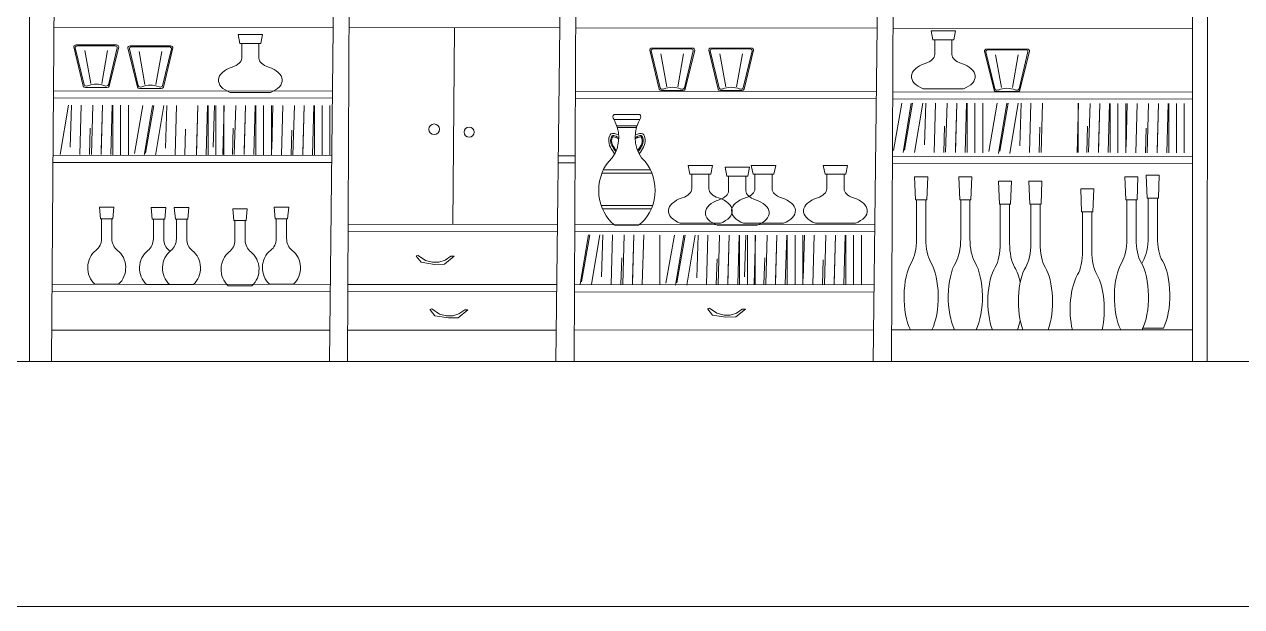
# Model space of a CAD drawing. Header units: centimetres. Extents: x 2280 to 32242, y -4577 to 2534.
# Drawn here: x 24495 to 24743.1, y -2977.1 to -2858.4 of the extents above; entities that cross this region are included whole.
import ezdxf

# ---------------------------------------------------------------- set-up
doc = ezdxf.new("R2010")
doc.units = ezdxf.units.CM
doc.layers.get('0').update_dxf_attribs({"lineweight": 15})
doc.layers.add('dim', color=40, linetype='Continuous', lineweight=0)
doc.layers.add('obiekty', color=22, linetype='Continuous', lineweight=5)

# ---------------------------------------------------------------- blocks, each defined once
blk = doc.blocks.new('OBJE_bar_032')
for p, q in [((-0.0419, 0.3006), (0.0436, 0.3006)), ((-0.0419, 0.2874), (0.0436, 0.2874)), ((-0.0327, 0.2697), (0.0345, 0.2697)), ((-0.031, 0.2653), (0.0327, 0.2653)), ((-0.0822, 0.1413), (0.084, 0.1413)), ((-0.0775, 0.1501), (0.0793, 0.1501)), ((-0.0849, 0.053), (0.0863, 0.053)), ((-0.0808, 0.0442), (0.0822, 0.0442)), ((-0.0396, 0), (0.0396, 0))]:
    blk.add_line(p, q)
for centre, radius, start, end in [((-0.0381, 0.294), 0.00763, 119.7476, 240.2524), ((0.0399, 0.294), 0.00763, 299.7476, 60.2524), ((-0.1064, 0.238), 0.0802, 305.8384, 31.4455), ((-0.1226, 0.2404), 0.0934, 24.9606, 30.1669), ((0.1082, 0.238), 0.0802, 148.5545, 234.1616), ((0.1244, 0.2404), 0.0934, 149.8331, 155.0394), ((0.0169, 0.0941), 0.1097, 134.0716, 239.0299), ((-0.0141, 0.0945), 0.1087, 299.5996, 46.1578)]:
    blk.add_arc(centre, radius, start, end)
for points in [[(-0.0265, 0.2454), (-0.0522, 0.2477), (-0.0597, 0.2323), (-0.0399, 0.1938)], [(0.0283, 0.2454), (0.054, 0.2477), (0.0614, 0.2323), (0.0417, 0.1938)]]:
    blk.add_spline(points, degree=3)
for points, knots in [([(-0.0268, 0.2382), (-0.031, 0.2399), (-0.0332, 0.2407), (-0.0381, 0.2422), (-0.0406, 0.2428), (-0.0443, 0.2433), (-0.0456, 0.2432), (-0.0472, 0.2429), (-0.0477, 0.2427), (-0.0484, 0.2423), (-0.0487, 0.2421), (-0.0494, 0.2413), (-0.0498, 0.2408), (-0.0513, 0.2386), (-0.0522, 0.2362), (-0.0532, 0.2318), (-0.0533, 0.2299), (-0.0531, 0.2262), (-0.0528, 0.2244), (-0.051, 0.2185), (-0.0486, 0.2144), (-0.0423, 0.2061), (-0.0386, 0.2021), (-0.0364, 0.1997)], [0, 0, 0, 0, 0.460321, 0.460321, 1.062273, 1.062273, 1.547377, 1.547377, 1.868648, 1.868648, 2.117264, 2.117264, 2.365881, 2.365881, 3.032395, 3.032395, 3.577724, 3.577724, 4.123053, 4.123053, 5.381714, 5.381714, 6.533622, 6.533622, 6.533622, 6.533622]), ([(-0.0269, 0.2346), (-0.032, 0.2368), (-0.0342, 0.2376), (-0.0386, 0.2389), (-0.0407, 0.2394), (-0.0438, 0.2399), (-0.0448, 0.2399), (-0.0459, 0.2398), (-0.0462, 0.2397), (-0.0463, 0.2397), (-0.0464, 0.2396), (-0.0465, 0.2395), (-0.0467, 0.2394), (-0.0471, 0.2388), (-0.0474, 0.2385), (-0.0479, 0.2375), (-0.0482, 0.2369), (-0.049, 0.235), (-0.0495, 0.2334), (-0.05, 0.2304), (-0.05, 0.229), (-0.0498, 0.2262), (-0.0495, 0.2249), (-0.0486, 0.2221), (-0.048, 0.2207), (-0.0457, 0.2162), (-0.0436, 0.2131), (-0.0384, 0.2068), (-0.0354, 0.2036), (-0.0345, 0.2025)], [0, 0, 0, 0, 0.450917, 0.450917, 0.98865, 0.98865, 1.430592, 1.430592, 1.742574, 1.742574, 1.974566, 1.974566, 2.206558, 2.206558, 2.438551, 2.438551, 2.670543, 2.670543, 3.159544, 3.159544, 3.648545, 3.648545, 4.137546, 4.137546, 4.626547, 4.626547, 5.604548, 5.604548, 6.533622, 6.533622, 6.533622, 6.533622]), ([(0.0285, 0.2382), (0.0328, 0.2399), (0.035, 0.2407), (0.0398, 0.2422), (0.0423, 0.2428), (0.0461, 0.2433), (0.0474, 0.2432), (0.049, 0.2429), (0.0494, 0.2427), (0.0501, 0.2423), (0.0504, 0.2421), (0.0512, 0.2413), (0.0516, 0.2408), (0.053, 0.2386), (0.054, 0.2362), (0.0549, 0.2318), (0.0551, 0.2299), (0.0549, 0.2262), (0.0546, 0.2244), (0.0528, 0.2185), (0.0503, 0.2144), (0.044, 0.2061), (0.0403, 0.2021), (0.0381, 0.1997)], [0, 0, 0, 0, 0.460321, 0.460321, 1.062273, 1.062273, 1.547377, 1.547377, 1.868648, 1.868648, 2.117264, 2.117264, 2.365881, 2.365881, 3.032395, 3.032395, 3.577724, 3.577724, 4.123053, 4.123053, 5.381714, 5.381714, 6.533622, 6.533622, 6.533622, 6.533622]), ([(0.0286, 0.2346), (0.0338, 0.2368), (0.0359, 0.2376), (0.0403, 0.2389), (0.0425, 0.2394), (0.0455, 0.2399), (0.0466, 0.2399), (0.0477, 0.2398), (0.0479, 0.2397), (0.0481, 0.2397), (0.0481, 0.2396), (0.0483, 0.2395), (0.0484, 0.2394), (0.0489, 0.2388), (0.0492, 0.2385), (0.0497, 0.2375), (0.05, 0.2369), (0.0508, 0.235), (0.0512, 0.2334), (0.0517, 0.2304), (0.0517, 0.229), (0.0515, 0.2262), (0.0512, 0.2249), (0.0504, 0.2221), (0.0498, 0.2207), (0.0475, 0.2162), (0.0453, 0.2131), (0.0401, 0.2068), (0.0372, 0.2036), (0.0362, 0.2025)], [0, 0, 0, 0, 0.450917, 0.450917, 0.98865, 0.98865, 1.430592, 1.430592, 1.742574, 1.742574, 1.974566, 1.974566, 2.206558, 2.206558, 2.438551, 2.438551, 2.670543, 2.670543, 3.159544, 3.159544, 3.648545, 3.648545, 4.137546, 4.137546, 4.626547, 4.626547, 5.604548, 5.604548, 6.533622, 6.533622, 6.533622, 6.533622])]:
    blk.add_open_spline(points, degree=3, knots=knots)
blk = doc.blocks.new('OBJE_bar_011')
for p, q in [((-0.0255, 0.2436), (-0.0218, 0.207)), ((-0.0218, 0.2436), (-0.0255, 0.2436)), ((-0.0218, 0.2436), (-0.0255, 0.2436)), ((-0.0218, 0.2436), (0.0019, 0.2436)), ((0.0218, 0.2436), (-0.0019, 0.2436)), ((0.0083, 0.2442), (0.0082, 0.2436)), ((0.0083, 0.2442), (0.0082, 0.2436)), ((0.0255, 0.2436), (0.0218, 0.207)), ((0.0218, 0.2436), (0.0255, 0.2436)), ((0.0218, 0.2436), (0.0255, 0.2436)), ((-0.0181, 0.207), (-0.0218, 0.207)), ((-0.0181, 0.207), (-0.0218, 0.207)), ((0, 0.207), (-0.0181, 0.207)), ((-0.0181, 0.207), (-0.0181, 0.1446)), ((0, 0.207), (0.0181, 0.207)), ((0.0181, 0.207), (0.0218, 0.207)), ((0.0181, 0.207), (0.0181, 0.1446)), ((0.0181, 0.207), (0.0218, 0.207)), ((0.0419, 0), (-0.0419, 0))]:
    blk.add_line(p, q)
for centre, radius, start, end in [((-0.0636, 0.1446), 0.0455, 304.4798, 0), ((0.0636, 0.1446), 0.0455, 180, 235.5202), ((0, 0.052), 0.0668, 124.4798, 231.1317), ((0, 0.052), 0.0668, 308.8683, 55.5202)]:
    blk.add_arc(centre, radius, start, end)
blk = doc.blocks.new('OBJE_other_140')
for p, q in [((-0.0266, 0.004), (-0.0461, 0.1144)), ((-0.0249, 0.0079), (-0.0432, 0.112)), ((-0.0414, 0.12), (0.0414, 0.12)), ((-0.0385, 0.1176), (0.0385, 0.1176)), ((-0.0112, 0.0112), (-0.0233, 0.104)), ((0.0112, 0.0112), (0.0233, 0.104)), ((0.0249, 0.0079), (0.0432, 0.112)), ((0.0266, 0.004), (0.0461, 0.1144)), ((-0.0219, 0), (0.0219, 0))]:
    blk.add_line(p, q)
for centre, radius, start, end in [((-0.0414, 0.1152), 0.00478, 90, 190.015), ((-0.0385, 0.1128), 0.00478, 90, 190.015), ((0.0385, 0.1128), 0.00478, 349.985, 90), ((0.0414, 0.1152), 0.00478, 349.985, 90), ((-0.0219, 0.0048), 0.00478, 190.015, 270), ((-0.0202, 0.0088), 0.00478, 190.015, 300.9253), ((0, -0.0249), 0.0344, 59.0747, 120.9253), ((0.0202, 0.0088), 0.00478, 239.0747, 349.985), ((0.0219, 0.0048), 0.00478, 270, 349.985)]:
    blk.add_arc(centre, radius, start, end)

msp = doc.modelspace()

# ---------------------------------------------------------------- linework, layer by layer
at = {"layer": 'dim'}
for p, q in [((24496.008, -2716.62), (24496.008, -2927.064)), ((24736.104, -2927.064), (24736.332, -2716.62)), ((24670.014, -2756.599), (24667.995, -2927.064)), ((24672.469, -2756.58), (24671.744, -2927.064)), ((24733.068, -2756.096), (24733.068, -2927.064)), ((24501.823, -2757.942), (24500.481, -2927.064)), ((24559.159, -2757.484), (24557.15, -2927.064)), ((24561.589, -2757.465), (24560.868, -2927.064)), ((24605.345, -2757.115), (24603.331, -2927.064)), ((24607.788, -2757.096), (24607.065, -2927.064)), ((24501.021, -2858.98), (24557.956, -2859.04)), ((24561.157, -2859.043), (24604.137, -2859.088)), ((24582.647, -2859.065), (24582.324, -2899.122)), ((24607.354, -2859.091), (24668.799, -2859.155)), ((24672.033, -2859.158), (24733.068, -2859.222)), ((24500.907, -2873.379), (24557.786, -2873.438)), ((24500.919, -2871.936), (24557.803, -2871.995)), ((24607.293, -2873.49), (24668.629, -2873.553)), ((24607.299, -2872.047), (24668.646, -2872.111)), ((24671.978, -2872.114), (24733.068, -2872.178)), ((24671.972, -2873.557), (24733.068, -2873.62)), ((24500.814, -2885.064), (24557.647, -2885.123)), ((24603.828, -2885.171), (24607.243, -2885.175)), ((24671.922, -2885.242), (24733.068, -2885.306)), ((24500.803, -2886.507), (24557.63, -2886.566)), ((24603.811, -2886.614), (24607.237, -2886.618)), ((24671.916, -2886.685), (24733.068, -2886.749)), ((24560.981, -2900.543), (24603.645, -2900.587)), ((24560.987, -2899.1), (24603.662, -2899.144)), ((24607.177, -2900.591), (24668.308, -2900.654)), ((24607.184, -2899.148), (24668.325, -2899.212)), ((24575.22, -2905.469), (24574.819, -2905.584)), ((24574.876, -2905.641), (24575.852, -2906.846)), ((24576.77, -2906.502), (24575.22, -2905.469)), ((24580.614, -2907.247), (24582.566, -2905.641)), ((24581.934, -2905.641), (24580.729, -2906.444)), ((24582.566, -2905.641), (24581.934, -2905.641)), ((24575.852, -2906.846), (24578.606, -2907.304)), ((24578.204, -2906.846), (24576.77, -2906.502)), ((24579.467, -2906.846), (24578.204, -2906.846)), ((24578.606, -2907.304), (24580.614, -2907.247)), ((24580.729, -2906.444), (24579.467, -2906.846)), ((24500.595, -2912.76), (24557.319, -2912.819)), ((24500.606, -2911.317), (24557.336, -2911.376)), ((24560.928, -2912.823), (24603.5, -2912.867)), ((24560.934, -2911.38), (24603.517, -2911.424)), ((24607.125, -2912.871), (24668.162, -2912.934)), ((24607.131, -2911.428), (24668.18, -2911.491)), ((24578.043, -2916.393), (24577.641, -2916.508)), ((24577.698, -2916.565), (24578.674, -2917.77)), ((24579.592, -2917.426), (24578.043, -2916.393)), ((24578.674, -2917.77), (24581.428, -2918.229)), ((24581.027, -2917.77), (24579.592, -2917.426)), ((24582.289, -2917.77), (24581.027, -2917.77)), ((24581.428, -2918.229), (24583.437, -2918.171)), ((24583.552, -2917.368), (24582.289, -2917.77)), ((24583.437, -2918.171), (24585.388, -2916.565)), ((24584.757, -2916.565), (24583.552, -2917.368)), ((24585.388, -2916.565), (24584.757, -2916.565)), ((24634.617, -2916.246), (24634.215, -2916.361)), ((24634.272, -2916.418), (24635.248, -2917.622)), ((24636.166, -2917.278), (24634.617, -2916.246)), ((24635.248, -2917.622), (24638.003, -2918.081)), ((24637.601, -2917.622), (24636.166, -2917.278)), ((24638.863, -2917.622), (24637.601, -2917.622)), ((24638.003, -2918.081), (24640.011, -2918.024)), ((24640.126, -2917.221), (24638.863, -2917.622)), ((24640.011, -2918.024), (24641.962, -2916.418)), ((24641.331, -2916.418), (24640.126, -2917.221)), ((24641.962, -2916.418), (24641.331, -2916.418)), ((24500.532, -2920.707), (24557.226, -2920.697)), ((24560.895, -2920.696), (24603.407, -2920.688)), ((24607.092, -2920.687), (24668.071, -2920.676)), ((24671.772, -2920.675), (24733.068, -2920.663)), ((25038.827, -2927.064), (23917.055, -2927.064)), ((25038.827, -2977.064), (23908.444, -2977.064))]:
    msp.add_line(p, q, dxfattribs=at)
for centre, radius in [((24578.524, -2879.769), 1.092), ((24585.635, -2880.359), 1.027)]:
    msp.add_circle(centre, radius, dxfattribs=at)
at = {"layer": 'obiekty'}
for p, q in [((24502.251, -2884.935), (24503.947, -2874.872)), ((24504.324, -2883.389), (24504.562, -2874.872)), ((24506.272, -2884.912), (24506.552, -2874.875)), ((24506.272, -2884.912), (24506.552, -2874.875)), ((24506.272, -2884.912), (24506.552, -2874.875)), ((24508.633, -2884.885), (24508.913, -2874.877)), ((24510.623, -2884.912), (24510.903, -2874.879)), ((24510.643, -2884.19), (24510.903, -2874.879)), ((24510.643, -2884.19), (24510.903, -2874.879)), ((24512.613, -2884.938), (24512.894, -2874.881)), ((24513.02, -2874.881), (24513.02, -2884.953)), ((24514.603, -2884.965), (24514.603, -2874.883)), ((24514.603, -2874.883), (24514.603, -2884.965)), ((24516.185, -2884.977), (24516.185, -2874.885)), ((24517.436, -2884.691), (24519.16, -2874.888)), ((24519.377, -2885.114), (24521.08, -2874.89)), ((24519.645, -2884.666), (24521.365, -2874.89)), ((24521.682, -2885.137), (24523.409, -2874.892)), ((24523.755, -2883.591), (24523.998, -2874.893)), ((24525.707, -2884.949), (24525.988, -2874.895)), ((24525.707, -2884.949), (24525.988, -2874.895)), ((24525.707, -2884.949), (24525.988, -2874.895)), ((24530.058, -2884.954), (24530.34, -2874.899)), ((24530.074, -2884.392), (24530.34, -2874.899)), ((24532.049, -2884.956), (24532.33, -2874.901)), ((24532.451, -2874.901), (24532.451, -2884.956)), ((24533.47, -2883.389), (24533.708, -2874.903)), ((24534.034, -2884.958), (24534.034, -2874.903)), ((24534.034, -2874.903), (24534.034, -2884.958)), ((24535.418, -2884.912), (24535.698, -2874.905)), ((24535.418, -2884.912), (24535.698, -2874.905)), ((24535.418, -2884.912), (24535.698, -2874.905)), ((24535.617, -2884.959), (24535.617, -2874.905)), ((24537.78, -2884.885), (24538.059, -2874.907)), ((24539.77, -2884.912), (24540.049, -2874.909)), ((24539.79, -2884.19), (24540.049, -2874.909)), ((24539.79, -2884.19), (24540.049, -2874.909)), ((24541.759, -2884.938), (24542.04, -2874.911)), ((24542.166, -2874.912), (24542.166, -2884.953)), ((24543.749, -2884.965), (24543.749, -2874.913)), ((24543.749, -2874.913), (24543.749, -2884.965)), ((24545.332, -2884.977), (24545.332, -2874.915)), ((24545.412, -2883.793), (24545.661, -2874.915)), ((24547.37, -2884.972), (24547.651, -2874.917)), ((24547.37, -2884.972), (24547.651, -2874.917)), ((24547.37, -2884.972), (24547.651, -2874.917)), ((24549.731, -2884.974), (24550.012, -2874.92)), ((24551.721, -2884.976), (24552.002, -2874.922)), ((24551.732, -2884.594), (24552.002, -2874.922)), ((24551.732, -2884.594), (24552.002, -2874.922)), ((24553.712, -2884.978), (24553.993, -2874.924)), ((24554.108, -2874.924), (24554.108, -2884.979)), ((24555.691, -2884.98), (24555.691, -2874.926)), ((24555.691, -2874.926), (24555.691, -2884.98)), ((24557.274, -2884.982), (24557.274, -2874.927)), ((24672.154, -2884.061), (24673.846, -2874.44)), ((24674.095, -2884.484), (24675.768, -2874.442)), ((24674.363, -2884.036), (24676.051, -2874.442)), ((24676.4, -2884.507), (24678.096, -2874.444)), ((24678.473, -2882.961), (24678.711, -2874.445)), ((24680.421, -2884.484), (24680.701, -2874.447)), ((24680.421, -2884.484), (24680.701, -2874.447)), ((24680.421, -2884.484), (24680.701, -2874.447)), ((24682.782, -2884.457), (24683.062, -2874.449)), ((24684.772, -2884.484), (24685.052, -2874.452)), ((24684.792, -2883.762), (24685.052, -2874.452)), ((24684.792, -2883.762), (24685.052, -2874.452)), ((24686.762, -2884.511), (24687.043, -2874.454)), ((24687.169, -2874.454), (24687.169, -2884.525)), ((24688.752, -2884.537), (24688.752, -2874.455)), ((24688.752, -2874.455), (24688.752, -2884.537)), ((24690.335, -2884.55), (24690.335, -2874.457)), ((24691.585, -2884.263), (24693.31, -2874.46)), ((24693.527, -2884.686), (24695.229, -2874.462)), ((24693.795, -2884.238), (24695.514, -2874.462)), ((24695.831, -2884.71), (24697.558, -2874.465)), ((24697.904, -2883.164), (24698.147, -2874.465)), ((24699.857, -2884.522), (24700.138, -2874.467)), ((24699.857, -2884.522), (24700.138, -2874.467)), ((24699.857, -2884.522), (24700.138, -2874.467)), ((24702.217, -2884.524), (24702.498, -2874.47)), ((24709.568, -2884.484), (24709.847, -2874.477)), ((24709.568, -2884.484), (24709.847, -2874.477)), ((24709.568, -2884.484), (24709.847, -2874.477)), ((24709.766, -2884.532), (24709.766, -2874.477)), ((24711.929, -2884.457), (24712.208, -2874.48)), ((24713.919, -2884.484), (24714.198, -2874.482)), ((24713.939, -2883.762), (24714.198, -2874.482)), ((24713.939, -2883.762), (24714.198, -2874.482)), ((24715.909, -2884.511), (24716.189, -2874.484)), ((24716.316, -2874.484), (24716.316, -2884.525)), ((24717.898, -2884.537), (24717.898, -2874.486)), ((24717.898, -2874.486), (24717.898, -2884.537)), ((24719.481, -2884.55), (24719.481, -2874.487)), ((24719.562, -2883.366), (24719.81, -2874.488)), ((24721.519, -2884.544), (24721.8, -2874.49)), ((24721.519, -2884.544), (24721.8, -2874.49)), ((24721.519, -2884.544), (24721.8, -2874.49)), ((24723.88, -2884.547), (24724.161, -2874.492)), ((24725.87, -2884.549), (24726.151, -2874.494)), ((24725.881, -2884.167), (24726.151, -2874.494)), ((24725.881, -2884.167), (24726.151, -2874.494)), ((24727.861, -2884.551), (24728.142, -2874.496)), ((24728.258, -2874.497), (24728.258, -2884.551)), ((24729.841, -2884.553), (24729.841, -2874.498)), ((24729.841, -2874.498), (24729.841, -2884.553)), ((24731.424, -2884.554), (24731.424, -2874.5)), ((24508.261, -2884.938), (24508.412, -2879.543)), ((24527.698, -2884.951), (24527.843, -2879.745)), ((24537.408, -2884.938), (24537.559, -2879.543)), ((24549.361, -2884.974), (24549.501, -2879.948)), ((24682.411, -2884.511), (24682.561, -2879.115)), ((24701.847, -2884.524), (24701.993, -2879.318)), ((24711.557, -2884.511), (24711.708, -2879.115)), ((24723.51, -2884.546), (24723.65, -2879.52)), ((24676.454, -2889.438), (24676.648, -2894.128)), ((24676.648, -2889.438), (24676.454, -2889.438)), ((24676.648, -2889.438), (24676.454, -2889.438)), ((24676.648, -2889.438), (24677.881, -2889.438)), ((24678.921, -2889.438), (24677.688, -2889.438)), ((24678.217, -2889.366), (24678.214, -2889.438)), ((24678.217, -2889.366), (24678.214, -2889.438)), ((24679.114, -2889.438), (24678.921, -2894.128)), ((24678.921, -2889.438), (24679.114, -2889.438)), ((24678.921, -2889.438), (24679.114, -2889.438)), ((24685.463, -2889.438), (24685.656, -2894.128)), ((24685.656, -2889.438), (24685.463, -2889.438)), ((24685.656, -2889.438), (24685.463, -2889.438)), ((24685.656, -2889.438), (24686.889, -2889.438)), ((24687.929, -2889.438), (24686.696, -2889.438)), ((24687.225, -2889.366), (24687.222, -2889.438)), ((24687.225, -2889.366), (24687.222, -2889.438)), ((24688.123, -2889.438), (24687.929, -2894.128)), ((24687.929, -2889.438), (24688.123, -2889.438)), ((24687.929, -2889.438), (24688.123, -2889.438)), ((24693.539, -2890.37), (24693.732, -2895.059)), ((24693.732, -2890.37), (24693.539, -2890.37)), ((24693.732, -2890.37), (24693.539, -2890.37)), ((24693.732, -2890.37), (24694.966, -2890.37)), ((24696.006, -2890.37), (24694.772, -2890.37)), ((24695.302, -2890.298), (24695.299, -2890.37)), ((24695.302, -2890.298), (24695.299, -2890.37)), ((24696.199, -2890.37), (24696.006, -2895.059)), ((24696.006, -2890.37), (24696.199, -2890.37)), ((24696.006, -2890.37), (24696.199, -2890.37)), ((24699.751, -2890.37), (24699.945, -2895.059)), ((24699.945, -2890.37), (24699.751, -2890.37)), ((24699.945, -2890.37), (24699.751, -2890.37)), ((24699.945, -2890.37), (24701.178, -2890.37)), ((24702.218, -2890.37), (24700.985, -2890.37)), ((24701.514, -2890.298), (24701.511, -2890.37)), ((24701.514, -2890.298), (24701.511, -2890.37)), ((24702.412, -2890.37), (24702.218, -2895.059)), ((24702.218, -2890.37), (24702.412, -2890.37)), ((24702.218, -2890.37), (24702.412, -2890.37)), ((24719.321, -2889.438), (24719.515, -2894.128)), ((24719.515, -2889.438), (24719.321, -2889.438)), ((24719.515, -2889.438), (24719.321, -2889.438)), ((24719.515, -2889.438), (24720.748, -2889.438)), ((24721.788, -2889.438), (24720.554, -2889.438)), ((24721.084, -2889.366), (24721.081, -2889.438)), ((24721.084, -2889.366), (24721.081, -2889.438)), ((24721.981, -2889.438), (24721.788, -2894.128)), ((24721.788, -2889.438), (24721.981, -2889.438)), ((24721.788, -2889.438), (24721.981, -2889.438)), ((24723.67, -2889.128), (24723.863, -2893.818)), ((24723.863, -2889.128), (24723.67, -2889.128)), ((24723.863, -2889.128), (24723.67, -2889.128)), ((24723.863, -2889.128), (24725.097, -2889.128)), ((24726.136, -2889.128), (24724.903, -2889.128)), ((24725.433, -2889.056), (24725.43, -2889.128)), ((24725.433, -2889.056), (24725.43, -2889.128)), ((24726.33, -2889.128), (24726.136, -2893.818)), ((24726.136, -2889.128), (24726.33, -2889.128)), ((24726.136, -2889.128), (24726.33, -2889.128)), ((24710.313, -2891.922), (24710.506, -2896.612)), ((24710.506, -2891.922), (24710.313, -2891.922)), ((24710.506, -2891.922), (24710.313, -2891.922)), ((24710.506, -2891.922), (24711.74, -2891.922)), ((24712.779, -2891.922), (24711.546, -2891.922)), ((24712.076, -2891.85), (24712.073, -2891.922)), ((24712.076, -2891.85), (24712.073, -2891.922)), ((24712.973, -2891.922), (24712.779, -2896.612)), ((24712.779, -2891.922), (24712.973, -2891.922)), ((24712.779, -2891.922), (24712.973, -2891.922)), ((24520.848, -2895.714), (24521.064, -2898.072)), ((24521.064, -2895.714), (24520.848, -2895.714)), ((24521.064, -2895.714), (24520.848, -2895.714)), ((24521.064, -2895.714), (24522.436, -2895.714)), ((24523.592, -2895.714), (24522.22, -2895.714)), ((24522.809, -2895.677), (24522.806, -2895.714)), ((24522.809, -2895.677), (24522.806, -2895.714)), ((24523.807, -2895.714), (24523.592, -2898.072)), ((24523.592, -2895.714), (24523.807, -2895.714)), ((24523.592, -2895.714), (24523.807, -2895.714)), ((24525.541, -2895.714), (24525.757, -2898.072)), ((24525.757, -2895.714), (24525.541, -2895.714)), ((24525.757, -2895.714), (24525.541, -2895.714)), ((24525.757, -2895.714), (24527.129, -2895.714)), ((24528.285, -2895.714), (24526.913, -2895.714)), ((24527.502, -2895.677), (24527.499, -2895.714)), ((24527.502, -2895.677), (24527.499, -2895.714)), ((24528.501, -2895.714), (24528.285, -2898.072)), ((24528.285, -2895.714), (24528.501, -2895.714)), ((24528.285, -2895.714), (24528.501, -2895.714)), ((24676.841, -2894.128), (24676.648, -2894.128)), ((24676.841, -2894.128), (24676.648, -2894.128)), ((24677.784, -2894.128), (24676.841, -2894.128)), ((24676.841, -2894.128), (24676.841, -2902.113)), ((24677.784, -2894.128), (24678.728, -2894.128)), ((24678.728, -2894.128), (24678.921, -2894.128)), ((24678.728, -2894.128), (24678.728, -2902.113)), ((24678.728, -2894.128), (24678.921, -2894.128)), ((24685.85, -2894.128), (24685.656, -2894.128)), ((24685.85, -2894.128), (24685.656, -2894.128)), ((24686.793, -2894.128), (24685.85, -2894.128)), ((24685.85, -2894.128), (24685.85, -2902.113)), ((24686.793, -2894.128), (24687.736, -2894.128)), ((24687.736, -2894.128), (24687.929, -2894.128)), ((24687.736, -2894.128), (24687.736, -2902.113)), ((24687.736, -2894.128), (24687.929, -2894.128)), ((24693.926, -2895.059), (24693.732, -2895.059)), ((24693.926, -2895.059), (24693.732, -2895.059)), ((24694.869, -2895.059), (24693.926, -2895.059)), ((24693.926, -2895.059), (24693.926, -2903.045)), ((24694.869, -2895.059), (24695.812, -2895.059)), ((24695.812, -2895.059), (24696.006, -2895.059)), ((24695.812, -2895.059), (24695.812, -2903.045)), ((24695.812, -2895.059), (24696.006, -2895.059)), ((24700.138, -2895.059), (24699.945, -2895.059)), ((24700.138, -2895.059), (24699.945, -2895.059)), ((24701.082, -2895.059), (24700.138, -2895.059)), ((24700.138, -2895.059), (24700.138, -2903.045)), ((24701.082, -2895.059), (24702.025, -2895.059)), ((24702.025, -2895.059), (24702.218, -2895.059)), ((24702.025, -2895.059), (24702.025, -2903.045)), ((24702.025, -2895.059), (24702.218, -2895.059)), ((24719.708, -2894.128), (24719.515, -2894.128)), ((24719.708, -2894.128), (24719.515, -2894.128)), ((24720.651, -2894.128), (24719.708, -2894.128)), ((24719.708, -2894.128), (24719.708, -2902.113)), ((24720.651, -2894.128), (24721.594, -2894.128)), ((24721.594, -2894.128), (24721.788, -2894.128)), ((24721.594, -2894.128), (24721.594, -2902.113)), ((24721.594, -2894.128), (24721.788, -2894.128)), ((24724.057, -2893.818), (24723.863, -2893.818)), ((24724.057, -2893.818), (24723.863, -2893.818)), ((24725, -2893.818), (24724.057, -2893.818)), ((24724.057, -2893.818), (24724.057, -2901.803)), ((24725, -2893.818), (24725.943, -2893.818)), ((24725.943, -2893.818), (24726.136, -2893.818)), ((24725.943, -2893.818), (24725.943, -2901.803)), ((24725.943, -2893.818), (24726.136, -2893.818)), ((24521.279, -2898.072), (24521.064, -2898.072)), ((24521.279, -2898.072), (24521.064, -2898.072)), ((24522.328, -2898.072), (24521.279, -2898.072)), ((24521.279, -2898.072), (24521.279, -2902.087)), ((24522.328, -2898.072), (24523.377, -2898.072)), ((24523.377, -2898.072), (24523.592, -2898.072)), ((24523.377, -2898.072), (24523.377, -2902.087)), ((24523.377, -2898.072), (24523.592, -2898.072)), ((24525.972, -2898.072), (24525.757, -2898.072)), ((24525.972, -2898.072), (24525.757, -2898.072)), ((24527.021, -2898.072), (24525.972, -2898.072)), ((24525.972, -2898.072), (24525.972, -2902.087)), ((24527.021, -2898.072), (24528.07, -2898.072)), ((24528.07, -2898.072), (24528.285, -2898.072)), ((24528.07, -2898.072), (24528.07, -2902.087)), ((24528.07, -2898.072), (24528.285, -2898.072)), ((24710.7, -2896.612), (24710.506, -2896.612)), ((24710.7, -2896.612), (24710.506, -2896.612)), ((24711.643, -2896.612), (24710.7, -2896.612)), ((24710.7, -2896.612), (24710.7, -2904.597)), ((24711.643, -2896.612), (24712.586, -2896.612)), ((24712.586, -2896.612), (24712.779, -2896.612)), ((24712.586, -2896.612), (24712.586, -2904.597)), ((24712.586, -2896.612), (24712.779, -2896.612)), ((24608.281, -2911.342), (24609.953, -2901.3)), ((24608.549, -2910.894), (24610.237, -2901.301)), ((24610.586, -2911.366), (24612.282, -2901.303)), ((24612.658, -2909.82), (24612.896, -2901.303)), ((24614.606, -2911.342), (24614.887, -2901.305)), ((24614.606, -2911.342), (24614.887, -2901.305)), ((24614.606, -2911.342), (24614.887, -2901.305)), ((24616.968, -2911.316), (24617.247, -2901.308)), ((24618.958, -2911.342), (24619.238, -2901.31)), ((24618.978, -2910.62), (24619.238, -2901.31)), ((24618.978, -2910.62), (24619.238, -2901.31)), ((24620.947, -2911.369), (24621.229, -2901.312)), ((24624.52, -2911.408), (24624.52, -2901.315)), ((24625.771, -2911.122), (24627.495, -2901.319)), ((24627.712, -2911.545), (24629.415, -2901.321)), ((24627.98, -2911.097), (24629.7, -2901.321)), ((24630.017, -2911.568), (24631.744, -2901.323)), ((24632.09, -2910.022), (24632.333, -2901.324)), ((24634.042, -2911.38), (24634.323, -2901.326)), ((24634.042, -2911.38), (24634.323, -2901.326)), ((24634.042, -2911.38), (24634.323, -2901.326)), ((24636.403, -2911.382), (24636.684, -2901.328)), ((24638.393, -2911.384), (24638.674, -2901.33)), ((24638.409, -2910.823), (24638.674, -2901.33)), ((24638.409, -2910.823), (24638.674, -2901.33)), ((24640.384, -2911.386), (24640.665, -2901.332)), ((24640.786, -2901.332), (24640.786, -2911.387)), ((24641.805, -2909.82), (24642.042, -2901.334)), ((24642.369, -2911.389), (24642.369, -2901.334)), ((24642.369, -2901.334), (24642.369, -2911.389)), ((24643.753, -2911.342), (24644.033, -2901.336)), ((24643.753, -2911.342), (24644.033, -2901.336)), ((24643.753, -2911.342), (24644.033, -2901.336)), ((24643.951, -2911.39), (24643.951, -2901.336)), ((24646.115, -2911.316), (24646.393, -2901.338)), ((24648.104, -2911.342), (24648.384, -2901.34)), ((24648.125, -2910.62), (24648.384, -2901.34)), ((24648.125, -2910.62), (24648.384, -2901.34)), ((24650.094, -2911.369), (24650.375, -2901.342)), ((24650.501, -2901.342), (24650.501, -2911.383)), ((24652.084, -2911.396), (24652.084, -2901.344)), ((24652.084, -2901.344), (24652.084, -2911.396)), ((24653.667, -2911.408), (24653.667, -2901.346)), ((24653.747, -2910.224), (24653.995, -2901.346)), ((24655.705, -2911.402), (24655.986, -2901.348)), ((24655.705, -2911.402), (24655.986, -2901.348)), ((24655.705, -2911.402), (24655.986, -2901.348)), ((24658.065, -2911.405), (24658.347, -2901.351)), ((24660.056, -2911.407), (24660.337, -2901.353)), ((24660.067, -2911.025), (24660.337, -2901.353)), ((24660.067, -2911.025), (24660.337, -2901.353)), ((24662.047, -2911.409), (24662.328, -2901.355)), ((24662.443, -2901.355), (24662.443, -2911.409)), ((24664.026, -2911.411), (24664.026, -2901.357)), ((24664.026, -2901.357), (24664.026, -2911.411)), ((24665.609, -2911.413), (24665.609, -2901.358)), ((24616.596, -2911.369), (24616.747, -2905.974)), ((24636.033, -2911.382), (24636.178, -2906.176)), ((24645.743, -2911.369), (24645.894, -2905.974)), ((24657.696, -2911.405), (24657.836, -2906.378)), ((24524.759, -2911.389), (24519.897, -2911.389)), ((24529.452, -2911.389), (24524.59, -2911.389)), ((24679.97, -2920.611), (24675.599, -2920.611)), ((24688.978, -2920.611), (24684.607, -2920.611)), ((24722.836, -2920.611), (24718.466, -2920.611)), ((24727.185, -2920.301), (24722.815, -2920.301))]:
    msp.add_line(p, q, dxfattribs=at)
for centre, major_axis, ratio, start_param, end_param in [((24518.642, -2902.087), (0, 2.925), 0.9011775, 3.7433788, 4.712389), ((24526.013, -2902.087), (0, 2.925), 0.9011775, 1.5707963, 2.5398066), ((24523.336, -2902.087), (0, 2.925), 0.9011775, 3.7433788, 4.712389), ((24530.706, -2902.087), (0, 2.925), 0.9011775, 1.5707963, 2.5398066), ((24674.471, -2902.113), (0, 5.818), 0.4073545, 3.7433788, 4.712389), ((24681.097, -2902.113), (0, 5.818), 0.4073545, 1.5707963, 2.5398066), ((24683.48, -2902.113), (0, 5.818), 0.4073545, 3.7433788, 4.712389), ((24690.106, -2902.113), (0, 5.818), 0.4073545, 1.5707963, 2.5398066), ((24691.556, -2903.045), (0, 5.818), 0.4073545, 3.7433788, 4.712389), ((24698.182, -2903.045), (0, 5.818), 0.4073545, 1.5707963, 2.5398066), ((24697.769, -2903.045), (0, 5.818), 0.4073545, 3.7433788, 4.712389), ((24704.394, -2903.045), (0, 5.818), 0.4073545, 1.5707963, 2.5398066), ((24717.338, -2902.113), (0, 5.818), 0.4073545, 3.7433788, 4.712389), ((24723.964, -2902.113), (0, 5.818), 0.4073545, 1.5707963, 2.5398066), ((24721.687, -2901.803), (0, 5.818), 0.4073545, 3.7433788, 4.712389), ((24728.313, -2901.803), (0, 5.818), 0.4073545, 1.5707963, 2.5398066), ((24522.328, -2908.042), (0, 4.299), 0.9011775, 0.6017861, 2.4632129), ((24527.021, -2908.042), (0, 4.299), 0.9011775, 0.6017861, 2.4632129), ((24522.328, -2908.042), (0, 4.299), 0.9011775, 5.6324799, 5.6813992), ((24527.021, -2908.042), (0, 4.299), 0.9011775, 3.8199724, 5.6813992), ((24708.33, -2904.597), (0, 5.818), 0.4073545, 3.7433788, 4.712389), ((24714.956, -2904.597), (0, 5.818), 0.4073545, 1.5707963, 2.5398066), ((24677.784, -2913.956), (0, 8.548), 0.4073545, 0.6017861, 2.4632129), ((24677.784, -2913.956), (0, 8.548), 0.4073545, 3.8199724, 5.6813992), ((24686.793, -2913.956), (0, 8.548), 0.4073545, 0.6017861, 2.4632129), ((24686.793, -2913.956), (0, 8.548), 0.4073545, 3.8199724, 5.6813992), ((24694.869, -2914.887), (0, 8.548), 0.4073545, 0.6017861, 2.313987), ((24694.869, -2914.887), (0, 8.548), 0.4073545, 5.181356, 5.6813992), ((24701.082, -2914.887), (0, 8.548), 0.4073545, 0.6017861, 2.3138008), ((24701.082, -2914.887), (0, 8.548), 0.4073545, 3.9695382, 5.6813992), ((24720.651, -2913.956), (0, 8.548), 0.4073545, 0.6017861, 2.4632129), ((24720.651, -2913.956), (0, 8.548), 0.4073545, 3.8199724, 5.6813992), ((24725, -2913.645), (0, 8.548), 0.4073545, 0.6017861, 0.7038162), ((24725, -2913.645), (0, 8.548), 0.4073545, 3.8199724, 5.6813992), ((24711.643, -2916.439), (0, 8.548), 0.4073545, 0.6017861, 2.0882701), ((24711.643, -2916.439), (0, 8.548), 0.4073545, 4.1950689, 5.6813992), ((24694.869, -2914.887), (0, 8.548), 0.4073545, 3.969352, 4.2434219)]:
    msp.add_ellipse(centre, major_axis=major_axis, ratio=ratio, start_param=start_param, end_param=end_param, dxfattribs=at)

# ---------------------------------------------------------------- block references
for name, p, xscale, yscale, zscale in [('OBJE_bar_011', (24541.041, -2872.278), 97.39237723883707, 48.44243605895463, 97.39237723883707), ('OBJE_bar_011', (24682.308, -2871.535), 97.39237723883707, 48.44243605895463, 97.39237723883707), ('OBJE_other_140', (24509.634, -2871.253), 99.22137416484475, 72.20663496727138, 99.22137416484475), ('OBJE_other_140', (24520.67, -2871.453), 99.22137416484475, 72.20663496727138, 99.22137416484475), ('OBJE_other_140', (24627.046, -2871.894), 99.22137416484475, 72.20663496727138, 99.22137416484475), ('OBJE_other_140', (24639.051, -2871.894), 99.22137416484475, 72.20663496727138, 99.22137416484475), ('OBJE_other_140', (24695.277, -2872.094), 99.22137416484475, 72.20663496727138, 99.22137416484475), ('OBJE_bar_032', (24617.752, -2899.281), 61.27036362943181, 74.94867015503041, 61.27036362943181), ('OBJE_bar_011', (24632.775, -2898.924), 97.39237723883707, 48.44243605895463, 97.39237723883707), ('OBJE_bar_011', (24640.302, -2899.32), 97.39237723883707, 48.44243605895463, 97.39237723883707), ('OBJE_bar_011', (24645.65, -2898.924), 97.39237723883707, 48.44243605895463, 97.39237723883707), ('OBJE_bar_011', (24660.309, -2898.924), 97.39237723883707, 48.44243605895463, 97.39237723883707), ('OBJE_bar_011', (24511.763, -2911.345), 57.98624551450484, 64.34497812563495, 57.98624551450484), ('OBJE_bar_011', (24547.379, -2911.345), 57.98624551450484, 64.34497812563495, 57.98624551450484), ('OBJE_bar_011', (24538.944, -2911.657), 57.98624551450484, 64.34497812563495, 57.98624551450484)]:
    msp.add_blockref(name, p, dxfattribs=dict(at, xscale=xscale, yscale=yscale, zscale=zscale))

doc.saveas('drawing.dxf')
